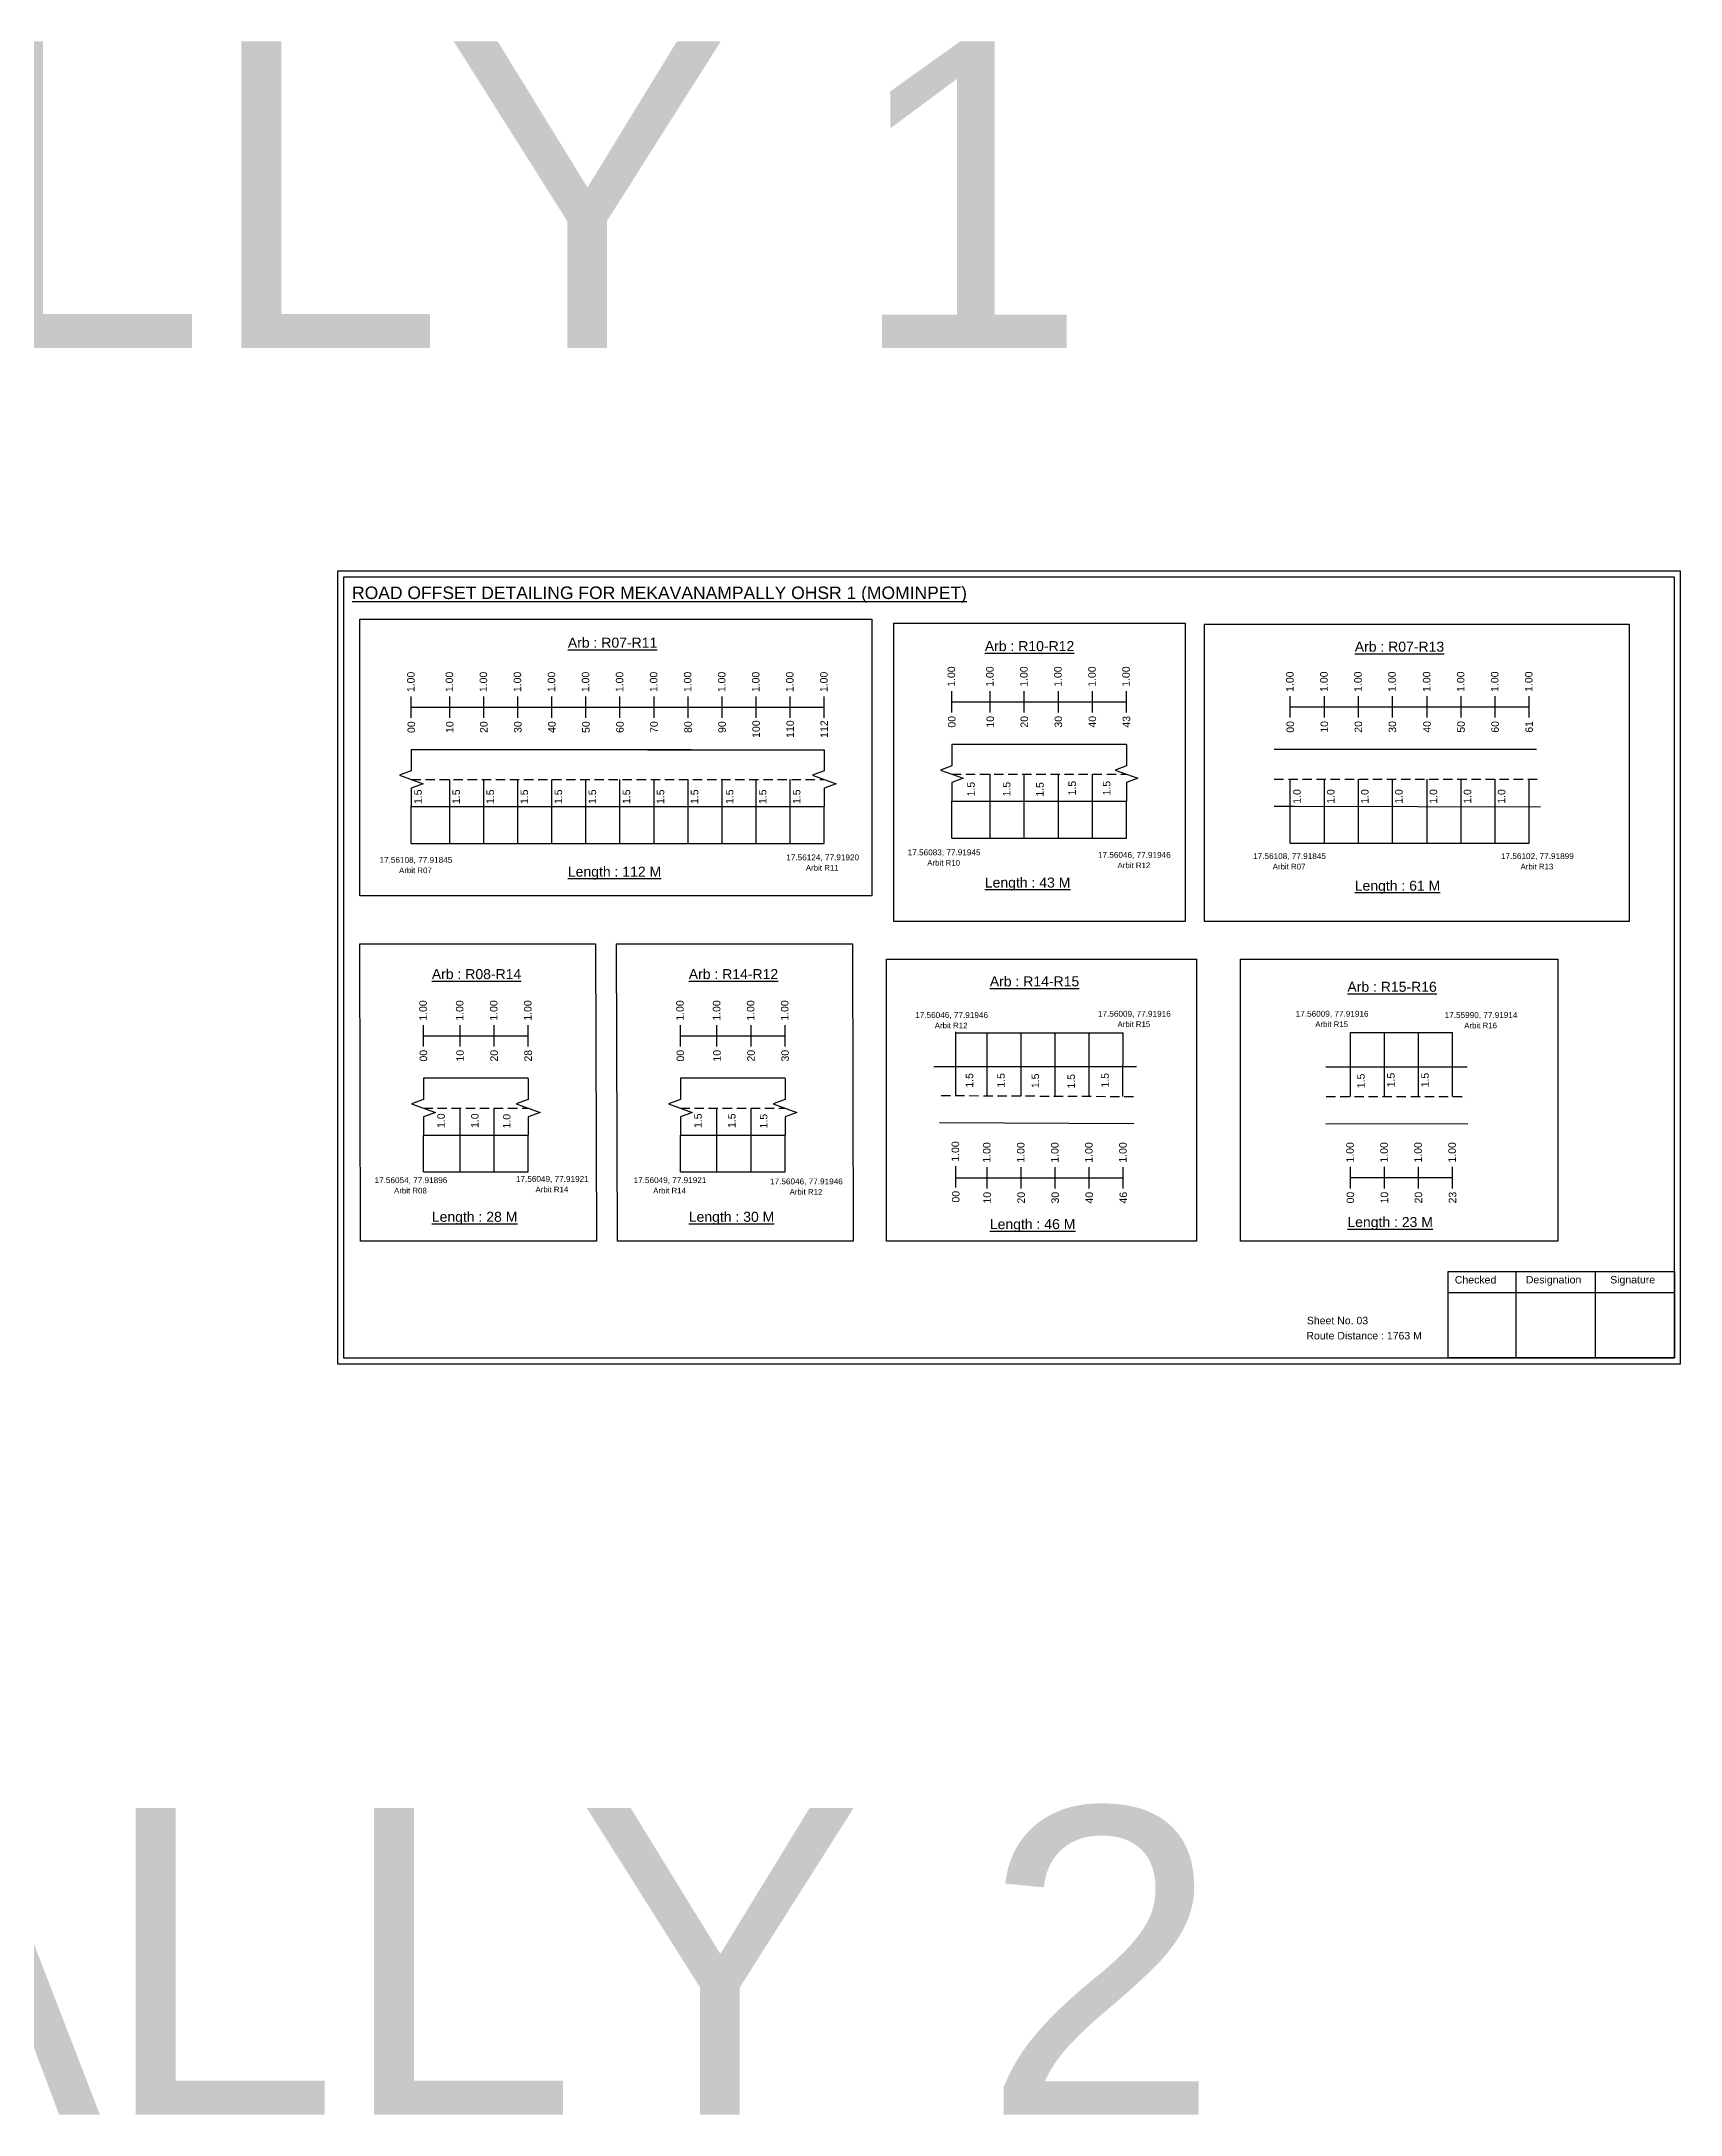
# Model space of a CAD drawing. Header units: inches. Extents: x 1241 to 8862, y 322 to 2472.
# Drawn here: x 5419 to 6074, y 1361 to 2190 of the extents above; entities that cross this region are included whole.
import ezdxf

# ---------------------------------------------------------------- set-up
doc = ezdxf.new("R2010")
doc.units = ezdxf.units.IN
doc.header["$MEASUREMENT"] = 0
doc.linetypes.add('DASHED2', pattern=[0.375, 0.25, -0.125])
doc.layers.add('PDF_Geometry', color=7, linetype='Continuous')
doc.layers.add('PDF_Text', color=5, linetype='Continuous')
doc.styles.add('PDF Arial', font='arial.ttf')
doc.styles.get("Standard").update_dxf_attribs({"font": 'arial.ttf'})

msp = doc.modelspace()

# ---------------------------------------------------------------- linework, layer by layer
at = {"color": 217, "true_color": 0x93278f}
for p, q in [((5567.06, 1919.3), (5567.06, 1927.86)), ((5567.06, 1923.57), (5732.02, 1923.57)), ((5582.42, 1919.3), (5582.42, 1927.86)), ((5596.02, 1919.3), (5596.02, 1927.86)), ((5609.62, 1919.3), (5609.62, 1927.86)), ((5623.22, 1919.3), (5623.22, 1927.86)), ((5636.82, 1919.3), (5636.82, 1927.86)), ((5650.42, 1919.3), (5650.42, 1927.86)), ((5664.02, 1919.3), (5664.02, 1927.86)), ((5677.62, 1919.3), (5677.62, 1927.86)), ((5691.22, 1919.3), (5691.22, 1927.86)), ((5704.82, 1919.3), (5704.82, 1927.86)), ((5718.42, 1919.3), (5718.42, 1927.86)), ((5732.02, 1919.3), (5732.02, 1927.86)), ((5782.97, 1921.43), (5782.97, 1929.99)), ((5782.97, 1925.7), (5852.74, 1925.7)), ((5798.34, 1921.43), (5798.34, 1929.99)), ((5811.94, 1921.43), (5811.94, 1929.99)), ((5825.54, 1921.43), (5825.54, 1929.99)), ((5839.14, 1921.43), (5839.14, 1929.99)), ((5852.74, 1921.43), (5852.74, 1929.99)), ((5918.19, 1919.41), (5918.19, 1927.96)), ((5918.19, 1923.68), (6013.61, 1923.74)), ((5931.79, 1919.41), (5931.79, 1927.96)), ((5945.39, 1919.41), (5945.39, 1927.96)), ((5958.99, 1919.41), (5958.99, 1927.96)), ((5972.81, 1919.41), (5972.81, 1927.96)), ((5986.41, 1919.41), (5986.41, 1927.96)), ((6000.01, 1919.41), (6000.01, 1927.96)), ((6013.61, 1919.41), (6013.61, 1927.96)), ((5571.92, 1787.99), (5571.92, 1796.55)), ((5571.92, 1792.27), (5613.75, 1792.27)), ((5586.55, 1787.99), (5586.55, 1796.55)), ((5600.15, 1787.99), (5600.15, 1796.55)), ((5613.75, 1787.99), (5613.75, 1796.55)), ((5674.54, 1787.99), (5674.54, 1796.55)), ((5674.54, 1792.27), (5716.37, 1792.27)), ((5689.17, 1787.99), (5689.17, 1796.55)), ((5702.77, 1787.99), (5702.77, 1796.55)), ((5716.37, 1787.99), (5716.37, 1796.55)), ((5784.56, 1731.64), (5784.56, 1740.2)), ((5797.08, 1731.26), (5797.08, 1739.81)), ((5810.68, 1731.26), (5810.68, 1739.81)), ((5824.28, 1731.26), (5824.28, 1739.81)), ((5837.88, 1731.26), (5837.88, 1739.81)), ((5851.48, 1731.26), (5851.48, 1739.81)), ((5942.21, 1731.3), (5942.21, 1739.86)), ((5955.81, 1731.3), (5955.81, 1739.86)), ((5969.41, 1731.3), (5969.41, 1739.86)), ((5983.01, 1731.3), (5983.01, 1739.86)), ((5784.56, 1735.53), (5851.48, 1735.54)), ((5942.21, 1735.57), (5983.01, 1735.58))]:
    msp.add_line(p, q, dxfattribs=at)
for p, q in [((5678.83, 1906.58), (5567.06, 1906.58)), ((5661.35, 1906.58), (5732.02, 1906.58)), ((5852.74, 1908.71), (5782.97, 1908.71)), ((6016.53, 1906.68), (5911.79, 1906.68)), ((5582.42, 1869.16), (5582.42, 1894.7)), ((5596.02, 1869.16), (5596.02, 1894.7)), ((5609.62, 1869.16), (5609.62, 1894.7)), ((5623.22, 1869.16), (5623.22, 1894.7)), ((5636.82, 1869.16), (5636.82, 1894.7)), ((5650.42, 1869.16), (5650.42, 1894.7)), ((5664.02, 1869.16), (5664.02, 1894.7)), ((5677.62, 1869.16), (5677.62, 1894.7)), ((5691.22, 1869.16), (5691.22, 1894.7)), ((5704.82, 1869.16), (5704.82, 1894.7)), ((5718.42, 1869.16), (5718.42, 1894.7)), ((5798.34, 1871.29), (5798.34, 1896.83)), ((5811.94, 1871.29), (5811.94, 1896.83)), ((5825.54, 1871.29), (5825.54, 1896.83)), ((5839.14, 1871.29), (5839.14, 1896.83)), ((5918.19, 1869.26), (5918.19, 1894.8)), ((5931.79, 1869.26), (5931.79, 1894.8)), ((5945.39, 1869.26), (5945.39, 1894.8)), ((5958.99, 1869.26), (5958.99, 1894.8)), ((5972.81, 1869.26), (5972.81, 1894.8)), ((5986.41, 1869.26), (5986.41, 1894.8)), ((6000.01, 1869.26), (6000.01, 1894.8)), ((6013.61, 1869.26), (6013.61, 1894.8)), ((5567.06, 1883.89), (5732.02, 1883.89)), ((5567.06, 1869.16), (5567.06, 1883.89)), ((5732.02, 1869.16), (5732.02, 1883.89)), ((5782.97, 1886.02), (5852.74, 1886.02)), ((5782.97, 1871.29), (5782.97, 1886.02)), ((5852.74, 1871.29), (5852.74, 1886.02)), ((5911.79, 1884), (5919.84, 1884)), ((5919.84, 1884), (6018.15, 1883.72)), ((5784.56, 1768.26), (5784.56, 1793.79)), ((5797.08, 1768.21), (5797.08, 1793.49)), ((5810.68, 1768.15), (5810.68, 1793.49)), ((5824.28, 1768.21), (5824.28, 1793.49)), ((5837.88, 1767.96), (5837.88, 1793.49)), ((5851.26, 1767.99), (5851.48, 1793.49)), ((5942.21, 1768), (5942.21, 1793.53)), ((5955.81, 1768), (5955.81, 1793.53)), ((5969.41, 1768), (5969.41, 1793.53)), ((5983.01, 1768), (5983.01, 1793.53)), ((5613.75, 1775.27), (5571.92, 1775.27)), ((5716.37, 1775.27), (5674.54, 1775.27)), ((5856.73, 1779.82), (5775.78, 1779.82)), ((5932.38, 1779.88), (5988.87, 1779.88)), ((5586.55, 1737.85), (5586.55, 1763.38)), ((5600.15, 1737.85), (5600.15, 1763.38)), ((5689.17, 1737.85), (5689.17, 1763.38)), ((5702.77, 1737.85), (5702.77, 1763.38)), ((5777.99, 1757.61), (5855.72, 1757.18)), ((5932.38, 1757.2), (5989.09, 1757.07)), ((5571.92, 1752.58), (5597.48, 1752.58)), ((5571.92, 1737.85), (5571.92, 1752.58)), ((5597.48, 1752.58), (5613.75, 1752.58)), ((5613.75, 1737.85), (5613.75, 1752.58)), ((5674.54, 1752.58), (5700.1, 1752.58)), ((5674.54, 1737.85), (5674.54, 1752.58)), ((5700.1, 1752.58), (5716.37, 1752.58)), ((5716.37, 1737.85), (5716.37, 1752.58))]:
    msp.add_line(p, q)
at = {"linetype": 'DASHED2', "ltscale": 15}
for p, q in [((5567.06, 1894.7), (5732.02, 1894.7)), ((5782.97, 1896.83), (5852.74, 1896.83)), ((5911.79, 1894.8), (6017.18, 1894.8)), ((5778.7, 1768.4), (5856.99, 1767.99)), ((5932.53, 1768), (5988.87, 1768)), ((5571.92, 1763.38), (5613.75, 1763.38)), ((5674.54, 1763.38), (5716.37, 1763.38))]:
    msp.add_line(p, q, dxfattribs=at)
at = {"color": 5}
for p, q in [((5567.06, 1869.16), (5732.02, 1869.16)), ((5782.97, 1871.29), (5852.74, 1871.29)), ((5918.19, 1869.26), (6013.61, 1869.26)), ((5784.56, 1793.49), (5851.48, 1793.49)), ((5942.21, 1793.53), (5983.01, 1793.53)), ((5571.92, 1737.85), (5613.75, 1737.85)), ((5674.54, 1737.85), (5716.37, 1737.85))]:
    msp.add_line(p, q, dxfattribs=at)
for points in [[(5546.45, 1958.73), (5751.01, 1958.73), (5751.01, 1848.23), (5546.45, 1848.23)], [(5759.87, 1957.13), (5876.22, 1957.13), (5876.22, 1837.92), (5759.87, 1837.92)], [(5883.92, 1956.74), (6053.54, 1956.74), (6053.54, 1837.92), (5883.92, 1837.92)], [(5546.45, 1828.99), (5640.7, 1828.99), (5640.98, 1710.17), (5546.74, 1710.17)], [(5649.08, 1828.99), (5743.32, 1828.99), (5743.6, 1710.17), (5649.36, 1710.17)], [(5756.86, 1822.85), (5880.66, 1822.85), (5880.66, 1710.17), (5756.86, 1710.17)], [(5898.35, 1822.85), (6025.1, 1822.85), (6025.1, 1710.17), (5898.35, 1710.17)]]:
    msp.add_lwpolyline(points, close=True)
at = {"linetype": 'Continuous'}
for points in [[(5567.06, 1906.58), (5567.06, 1898.15), (5562.31, 1896.42), (5571.8, 1892.97), (5567.06, 1891.24), (5567.06, 1883.89)], [(5732.02, 1906.58), (5732.02, 1898.15), (5727.28, 1896.42), (5736.77, 1892.97), (5732.02, 1891.24), (5732.02, 1883.89)], [(5782.97, 1908.71), (5782.97, 1900.1), (5778.47, 1898.46), (5787.47, 1895.19), (5782.97, 1893.55), (5782.97, 1886.02)], [(5852.74, 1908.71), (5852.74, 1900.1), (5848.24, 1898.46), (5857.24, 1895.19), (5852.74, 1893.55), (5852.74, 1886.02)], [(5571.92, 1775.27), (5571.92, 1766.84), (5567.18, 1765.11), (5576.66, 1761.66), (5571.92, 1759.93), (5571.92, 1752.58)], [(5613.75, 1775.19), (5613.75, 1766.76), (5609, 1765.03), (5618.49, 1761.58), (5613.75, 1759.85), (5613.75, 1752.51)], [(5674.54, 1775.27), (5674.54, 1766.84), (5669.8, 1765.11), (5679.28, 1761.66), (5674.54, 1759.93), (5674.54, 1752.58)], [(5716.37, 1775.19), (5716.37, 1766.76), (5711.63, 1765.03), (5721.11, 1761.58), (5716.37, 1759.85), (5716.37, 1752.51)]]:
    msp.add_lwpolyline(points, dxfattribs=at)
at = {"layer": 'PDF_Geometry'}
for points in [[(5537.6, 1977.88), (5537.6, 1661.17), (6074.08, 1661.17), (6074.08, 1977.88)], [(5539.93, 1975.55), (5539.93, 1663.59), (6071.66, 1663.59), (6071.66, 1975.55)]]:
    msp.add_lwpolyline(points, close=True, dxfattribs=at)
at = {"layer": 'PDF_Geometry', "color": 242, "true_color": 0xcc1f26}
msp.add_lwpolyline([(6071.66, 1663.5), (5981.32, 1663.5), (5981.32, 1698.11), (6071.66, 1698.11)], close=True, dxfattribs=at)
for points in [[(6008.3, 1698.11), (6008.3, 1663.5)], [(6040.02, 1698.11), (6040.02, 1663.5)], [(5981.32, 1689.73), (6071.66, 1689.73)]]:
    msp.add_lwpolyline(points, dxfattribs=at)

# ---------------------------------------------------------------- texts
for s, height, p in [('MEKAVANAMPALLY 1', 122.5352, (4067.82, 2067.09)), ('Route Distance : 1763 M', 3, (5924.63, 1670.92)), ('Sheet No. 03', 3, (5924.82, 1676.97)), ('MEKAVANAMPALLY 2', 122.5352, (4120.9, 1361.16))]:
    msp.add_text(s, height=height).set_placement(p)
at = {"color": 242, "true_color": 0xcd2027}
for s, height, p in [('%%UROAD OFFSET DETAILING FOR MEKAVANAMPALLY OHSR 1 (MOMINPET)', 5, (5543.38, 1966.81)), ('%%UArb : R07-R11', 4, (5629.6, 1947.37)), ('%%UArb : R10-R12', 4, (5796.17, 1946)), ('%%UArb : R07-R13', 4, (5943.94, 1945.76)), ('%%ULength : 112 M', 4, (5629.6, 1855.87)), ('%%ULength : 43 M', 4, (5796.17, 1851.5)), ('%%ULength : 61 M', 4, (5943.94, 1850.26)), ('%%UArb : R08-R14', 4, (5575.26, 1814.92)), ('%%UArb : R14-R12', 4, (5677.89, 1814.92)), ('%%UArb : R14-R15', 4, (5798.17, 1812)), ('%%UArb : R15-R16', 4, (5941, 1809.84)), ('%%ULength : 28 M', 4, (5575.26, 1717.92)), ('%%ULength : 30 M', 4, (5677.89, 1717.92)), ('%%ULength : 46 M', 4, (5798.17, 1715)), ('%%ULength : 23 M', 4, (5941, 1715.84))]:
    msp.add_text(s, height=height, dxfattribs=at).set_placement(p)
at = {"color": 217, "true_color": 0x93278f}
for s, p in [('1.00', (5784.3, 1931.73)), ('1.00', (5799.67, 1931.73)), ('1.00', (5813.27, 1931.73)), ('1.00', (5826.87, 1931.73)), ('1.00', (5840.47, 1931.73)), ('1.00', (5854.07, 1931.73)), ('1.00', (5568.38, 1929.6)), ('1.00', (5583.75, 1929.6)), ('1.00', (5597.35, 1929.6)), ('1.00', (5610.95, 1929.6)), ('1.00', (5624.55, 1929.6)), ('1.00', (5638.15, 1929.6)), ('1.00', (5651.75, 1929.6)), ('1.00', (5665.35, 1929.6)), ('1.00', (5678.95, 1929.6)), ('1.00', (5692.55, 1929.6)), ('1.00', (5706.15, 1929.6)), ('1.00', (5719.75, 1929.6)), ('1.00', (5733.35, 1929.6)), ('1.00', (5919.52, 1929.7)), ('1.00', (5933.12, 1929.7)), ('1.00', (5946.72, 1929.7)), ('1.00', (5960.32, 1929.7)), ('1.00', (5974.14, 1929.7)), ('1.00', (5987.74, 1929.7)), ('1.00', (6001.34, 1929.7)), ('1.00', (6014.94, 1929.7)), ('00', (5568.53, 1913.28)), ('10', (5583.9, 1913.28)), ('20', (5597.5, 1913.28)), ('30', (5611.1, 1913.28)), ('40', (5624.7, 1913.28)), ('50', (5638.3, 1913.28)), ('60', (5651.9, 1913.28)), ('70', (5665.5, 1913.28)), ('80', (5679.1, 1913.28)), ('90', (5692.7, 1913.28)), ('100', (5706.3, 1911.33)), ('110', (5719.9, 1911.33)), ('112', (5733.5, 1911.33)), ('00', (5784.45, 1915.41)), ('10', (5799.82, 1915.41)), ('20', (5813.42, 1915.41)), ('30', (5827.02, 1915.41)), ('40', (5840.62, 1915.41)), ('43', (5854.22, 1915.41)), ('00', (5919.67, 1913.38)), ('10', (5933.27, 1913.38)), ('20', (5946.87, 1913.38)), ('30', (5960.47, 1913.38)), ('40', (5974.29, 1913.38)), ('50', (5987.89, 1913.38)), ('60', (6001.49, 1913.38)), ('61', (6015.09, 1913.38)), ('1.00', (5573.24, 1798.29)), ('1.00', (5587.87, 1798.29)), ('1.00', (5601.47, 1798.29)), ('1.00', (5615.07, 1798.29)), ('1.00', (5675.87, 1798.29)), ('1.00', (5690.5, 1798.29)), ('1.00', (5704.1, 1798.29)), ('1.00', (5717.7, 1798.29)), ('00', (5573.4, 1781.97)), ('10', (5588.02, 1781.97)), ('20', (5601.62, 1781.97)), ('28', (5615.22, 1781.97)), ('00', (5676.02, 1781.97)), ('10', (5690.65, 1781.97)), ('20', (5704.25, 1781.97)), ('30', (5717.85, 1781.97)), ('1.00', (5785.89, 1741.94)), ('1.00', (5798.41, 1741.55)), ('1.00', (5812.01, 1741.55)), ('1.00', (5825.61, 1741.55)), ('1.00', (5839.21, 1741.55)), ('1.00', (5852.81, 1741.55)), ('1.00', (5943.54, 1741.59)), ('1.00', (5957.14, 1741.59)), ('1.00', (5970.74, 1741.59)), ('1.00', (5984.34, 1741.59)), ('00', (5786.04, 1725.62)), ('10', (5798.56, 1725.23)), ('20', (5812.16, 1725.23)), ('30', (5825.76, 1725.23)), ('40', (5839.36, 1725.23)), ('46', (5852.96, 1725.23)), ('00', (5943.69, 1725.27)), ('10', (5957.29, 1725.27)), ('20', (5970.89, 1725.27)), ('23', (5984.49, 1725.27))]:
    msp.add_text(s, height=3, rotation=90, dxfattribs=at).set_placement(p)
for s, p in [('1.5', (5571.23, 1884.89)), ('1.5', (5586.49, 1884.89)), ('1.5', (5600.09, 1884.89)), ('1.5', (5613.69, 1884.89)), ('1.5', (5627.29, 1884.89)), ('1.5', (5640.89, 1884.89)), ('1.5', (5654.49, 1884.89)), ('1.5', (5668.09, 1884.89)), ('1.5', (5681.69, 1884.89)), ('1.5', (5695.72, 1884.89)), ('1.5', (5708.89, 1884.89)), ('1.5', (5722.49, 1884.89)), ('1.5', (5792.13, 1887.93)), ('1.5', (5806.39, 1887.93)), ('1.5', (5819.66, 1887.81)), ('1.5', (5832.55, 1888.31)), ('1.5', (5846.32, 1888.31)), ('1.0', (5922.37, 1885)), ('1.0', (5935.86, 1885)), ('1.0', (5949.46, 1885)), ('1.0', (5963.06, 1885)), ('1.0', (5976.88, 1885)), ('1.0', (5990.48, 1885)), ('1.0', (6004.08, 1885)), ('1.5', (5791.52, 1771.54)), ('1.5', (5804.1, 1771.54)), ('1.5', (5817.84, 1771.35)), ('1.5', (5832.15, 1771.16)), ('1.5', (5845.67, 1771.57)), ('1.5', (5947.93, 1771.31)), ('1.5', (5959.88, 1771.67)), ('1.5', (5973.48, 1771.67)), ('1.0', (5580.43, 1755.42)), ('1.0', (5593.95, 1755.42)), ('1.0', (5606.66, 1755.22)), ('1.5', (5683.05, 1755.42)), ('1.5', (5696.57, 1755.42)), ('1.5', (5709.29, 1755.22))]:
    msp.add_text(s, height=3, rotation=90).set_placement(p)
at = {"color": 5}
for s, height, p in [('17.56124, 77.91920', 2.34, (5716.85, 1862.39)), ('17.56083, 77.91945', 2.34, (5765.35, 1864.39)), ('17.56046, 77.91946', 2.34, (5841.35, 1863.39)), ('17.56108, 77.91845', 2.34, (5903.35, 1862.89)), ('17.56102, 77.91899', 2.34, (6002.35, 1862.89)), ('17.56108, 77.91845', 2.34, (5554.35, 1861.39)), ('Arbit R07', 2.246, (5562.17, 1857.26)), ('Arbit R11', 2.246, (5724.67, 1858.26)), ('Arbit R10', 2.246, (5773.17, 1860.26)), ('Arbit R12', 2.246, (5849.17, 1859.26)), ('Arbit R07', 2.246, (5911.17, 1858.76)), ('Arbit R13', 2.246, (6010.17, 1858.76)), ('17.56046, 77.91946', 2.34, (5768.35, 1799.39)), ('17.56009, 77.91916', 2.34, (5841.35, 1799.89)), ('Arbit R15', 2.246, (5849.17, 1795.76)), ('17.56009, 77.91916', 2.34, (5920.35, 1799.89)), ('Arbit R15', 2.246, (5928.17, 1795.76)), ('17.55990, 77.91914', 2.34, (5979.85, 1799.39)), ('Arbit R12', 2.246, (5776.17, 1795.26)), ('Arbit R16', 2.246, (5987.67, 1795.26)), ('17.56054, 77.91896', 2.34, (5552.35, 1733.39)), ('Arbit R08', 2.246, (5560.17, 1729.26)), ('17.56049, 77.91921', 2.34, (5608.85, 1733.89)), ('Arbit R14', 2.246, (5616.67, 1729.76)), ('17.56049, 77.91921', 2.34, (5655.85, 1733.39)), ('Arbit R14', 2.246, (5663.67, 1729.26)), ('17.56046, 77.91946', 2.34, (5710.35, 1732.89)), ('Arbit R12', 2.246, (5718.17, 1728.76))]:
    msp.add_text(s, height=height, dxfattribs=at).set_placement(p)
at = {"layer": 'PDF_Text', "color": 7, "attachment_point": 7, "style": 'PDF Arial'}
for s, insert, char_height in [('Checked', (5983.92, 1693.22), 3.001), ('Designation', (6012.3, 1692.39), 3.0006), ('Signature', (6045.98, 1692.39), 3.001)]:
    msp.add_mtext(s, dxfattribs=dict(at, insert=insert, char_height=char_height))

doc.saveas('drawing.dxf')
